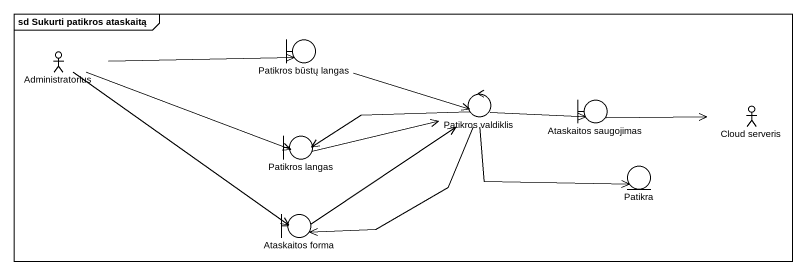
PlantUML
@startuml
mainframe sd Sukurti patikros ataskaitą
actor Administratorius
boundary "Patikros būstų langas" as Patikros_būstų_langas
control "Patikros valdiklis" as Patikros_valdiklis
boundary "Ataskaitos saugojimas" as Ataskaitos_saugojimas
boundary "Patikros langas" as Patikros_langas
actor "Cloud serveris" as Cloud_serveris
entity Patikra
boundary "Ataskaitos forma" as Ataskaitos_forma
Administratorius -right-> Patikros_būstų_langas
Administratorius -right-> Patikros_langas
Administratorius --> Ataskaitos_forma
Patikros_būstų_langas -right-> Patikros_valdiklis
Patikros_valdiklis -right-> Ataskaitos_saugojimas
Patikros_valdiklis -left-> Patikros_langas
Patikros_valdiklis -right-> Patikra
Patikros_valdiklis --> Ataskaitos_forma
Ataskaitos_saugojimas -right-> Cloud_serveris
Patikros_langas -right-> Patikros_valdiklis
Ataskaitos_forma -up-> Patikros_valdiklis
@enduml
